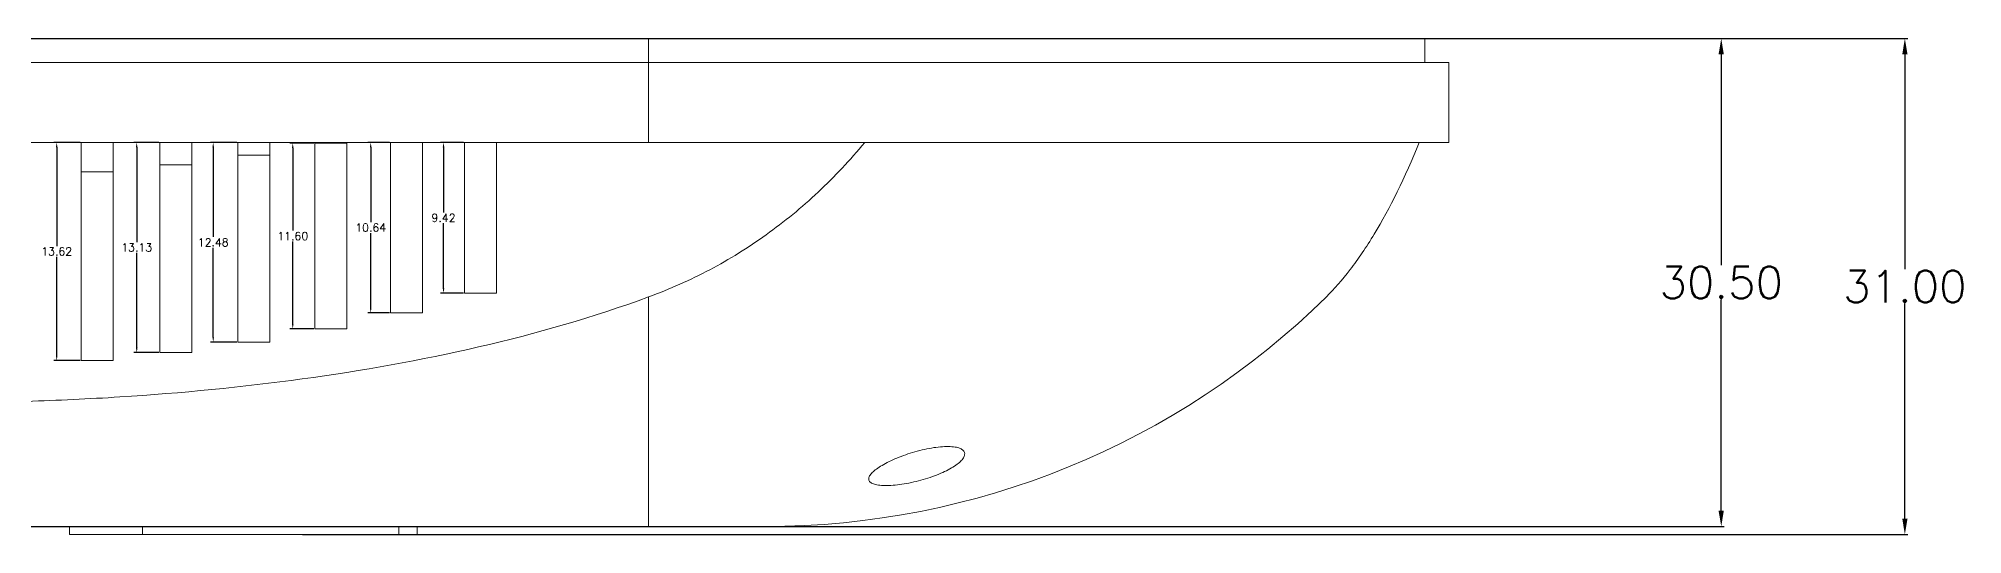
# Model space of a CAD drawing. Header units: inches. Extents: x 1813 to 4218, y 284 to 889.
# Drawn here: x 3021.3 to 3141.5, y 520.3 to 551.3 of the extents above; entities that cross this region are included whole.
import ezdxf

# ---------------------------------------------------------------- set-up
doc = ezdxf.new("R2010")
doc.units = ezdxf.units.IN
doc.header["$LTSCALE"] = 15
doc.styles.get("Standard").update_dxf_attribs({"font": 'txt', "bigfont": 'gbcbig.shx'})
doc.dimstyles.new('1', dxfattribs={"dimtxt": 0.5, "dimasz": 0.3, "dimexe": 0.18, "dimexo": 0.0625, "dimgap": 0.09, "dimtad": 0, "dimtih": 1, "dimtoh": 1, "dimzin": 0, "dimdsep": 46, "dimtxsty": 'Standard', "dimcen": 0, "dimadec": 0, "dimazin": 2, "dimtfac": 1, "dimtofl": 0, "dimtmove": 0, "dimatfit": 3, "dimfxl": 1, "dimtolj": 1, "dimtzin": 0, "dimarcsym": 0})
doc.dimstyles.new('2.5', dxfattribs={"dimtxt": 2, "dimasz": 1, "dimexe": 0.18, "dimexo": 0.0625, "dimgap": 0.09, "dimtad": 0, "dimtih": 1, "dimtoh": 1, "dimzin": 0, "dimdsep": 46, "dimtxsty": 'Standard', "dimcen": 1, "dimadec": 0, "dimazin": 2, "dimtfac": 1, "dimtofl": 0, "dimtmove": 0, "dimatfit": 3, "dimfxl": 1, "dimtolj": 1, "dimtzin": 0, "dimarcsym": 0})

# ---------------------------------------------------------------- blocks, each defined once
blk = doc.blocks.new('*D147')
at = {"color": 0, "lineweight": -2}
for p, q in [((3014.76, 551.34), (3126.65, 551.34)), ((3126.47, 550.34), (3126.47, 537.18)), ((3126.47, 521.84), (3126.47, 535)), ((3014.76, 520.84), (3126.65, 520.84))]:
    blk.add_line(p, q, dxfattribs=at)
at = {"color": 0}
for points in [[(3126.3, 550.34), (3126.63, 550.34), (3126.47, 551.34)], [(3126.3, 521.84), (3126.63, 521.84), (3126.47, 520.84)]]:
    blk.add_solid(points, dxfattribs=at)
at = {"layer": 'Defpoints', "color": 0}
for p in [(3014.7, 551.34), (3126.47, 551.34), (3014.7, 520.84)]:
    blk.add_point(p, dxfattribs=at)
at = {"color": 0, "insert": (3126.47, 536.09), "char_height": 2, "attachment_point": 5}
blk.add_mtext('\\A1;30.50', dxfattribs=at)
blk = doc.blocks.new('*D148')
at = {"color": 0, "lineweight": -2}
for p, q in [((3044.07, 551.34), (3138.12, 551.34)), ((3137.94, 550.34), (3137.94, 536.93)), ((3137.94, 521.34), (3137.94, 534.75)), ((3037.81, 520.34), (3138.12, 520.34))]:
    blk.add_line(p, q, dxfattribs=at)
at = {"color": 0}
for points in [[(3137.78, 550.34), (3138.11, 550.34), (3137.94, 551.34)], [(3137.78, 521.34), (3138.11, 521.34), (3137.94, 520.34)]]:
    blk.add_solid(points, dxfattribs=at)
at = {"layer": 'Defpoints', "color": 0}
for p in [(3044.01, 551.34), (3137.94, 551.34), (3037.75, 520.34)]:
    blk.add_point(p, dxfattribs=at)
at = {"color": 0, "insert": (3137.94, 535.84), "char_height": 2, "attachment_point": 5}
blk.add_mtext('\\A1;31.00', dxfattribs=at)
blk = doc.blocks.new('*D186')
at = {"color": 0, "lineweight": -2}
for p, q in [((3023.93, 544.84), (3022.28, 544.84)), ((3022.46, 544.54), (3022.46, 538.37)), ((3022.46, 531.52), (3022.46, 537.69)), ((3023.93, 531.22), (3022.28, 531.22))]:
    blk.add_line(p, q, dxfattribs=at)
at = {"color": 0}
for points in [[(3022.41, 544.54), (3022.51, 544.54), (3022.46, 544.84)], [(3022.41, 531.52), (3022.51, 531.52), (3022.46, 531.22)]]:
    blk.add_solid(points, dxfattribs=at)
at = {"layer": 'Defpoints', "color": 0}
for p in [(3022.46, 544.84), (3023.99, 544.84), (3023.99, 531.22)]:
    blk.add_point(p, dxfattribs=at)
at = {"color": 0, "insert": (3022.46, 538.03), "char_height": 0.5, "attachment_point": 5}
blk.add_mtext('\\A1;13.62', dxfattribs=at)
blk = doc.blocks.new('*D187')
at = {"color": 0, "lineweight": -2}
for p, q in [((3028.85, 544.84), (3027.28, 544.84)), ((3027.46, 544.54), (3027.46, 538.62)), ((3027.46, 532.01), (3027.46, 537.94)), ((3028.85, 531.71), (3027.28, 531.71))]:
    blk.add_line(p, q, dxfattribs=at)
at = {"color": 0}
for points in [[(3027.41, 544.54), (3027.51, 544.54), (3027.46, 544.84)], [(3027.41, 532.01), (3027.51, 532.01), (3027.46, 531.71)]]:
    blk.add_solid(points, dxfattribs=at)
at = {"layer": 'Defpoints', "color": 0}
for p in [(3027.46, 544.84), (3028.91, 544.84), (3028.91, 531.71)]:
    blk.add_point(p, dxfattribs=at)
at = {"color": 0, "insert": (3027.46, 538.28), "char_height": 0.5, "attachment_point": 5}
blk.add_mtext('\\A1;13.13', dxfattribs=at)
blk = doc.blocks.new('*D188')
at = {"color": 0, "lineweight": -2}
for p, q in [((3033.72, 544.84), (3032.06, 544.84)), ((3032.24, 544.54), (3032.24, 538.94)), ((3032.24, 532.67), (3032.24, 538.26)), ((3033.72, 532.37), (3032.06, 532.37))]:
    blk.add_line(p, q, dxfattribs=at)
at = {"color": 0}
for points in [[(3032.19, 544.54), (3032.29, 544.54), (3032.24, 544.84)], [(3032.19, 532.67), (3032.29, 532.67), (3032.24, 532.37)]]:
    blk.add_solid(points, dxfattribs=at)
at = {"layer": 'Defpoints', "color": 0}
for p in [(3032.24, 544.84), (3033.78, 544.84), (3033.78, 532.37)]:
    blk.add_point(p, dxfattribs=at)
at = {"color": 0, "insert": (3032.24, 538.6), "char_height": 0.5, "attachment_point": 5}
blk.add_mtext('\\A1;12.48', dxfattribs=at)
blk = doc.blocks.new('*D189')
at = {"color": 0, "lineweight": -2}
for p, q in [((3038.52, 544.79), (3037.03, 544.79)), ((3037.21, 544.49), (3037.21, 539.33)), ((3037.21, 533.49), (3037.21, 538.65)), ((3038.52, 533.19), (3037.03, 533.19))]:
    blk.add_line(p, q, dxfattribs=at)
at = {"color": 0}
for points in [[(3037.16, 544.49), (3037.26, 544.49), (3037.21, 544.79)], [(3037.16, 533.49), (3037.26, 533.49), (3037.21, 533.19)]]:
    blk.add_solid(points, dxfattribs=at)
at = {"layer": 'Defpoints', "color": 0}
for p in [(3037.21, 544.79), (3038.59, 544.79), (3038.59, 533.19)]:
    blk.add_point(p, dxfattribs=at)
at = {"color": 0, "insert": (3037.21, 538.99), "char_height": 0.5, "attachment_point": 5}
blk.add_mtext('\\A1;11.60', dxfattribs=at)
blk = doc.blocks.new('*D190')
at = {"color": 0, "lineweight": -2}
for p, q in [((3043.25, 544.84), (3041.9, 544.84)), ((3042.08, 544.54), (3042.08, 539.86)), ((3042.08, 534.5), (3042.08, 539.18)), ((3043.25, 534.2), (3041.9, 534.2))]:
    blk.add_line(p, q, dxfattribs=at)
at = {"color": 0}
for points in [[(3042.03, 544.54), (3042.13, 544.54), (3042.08, 544.84)], [(3042.03, 534.5), (3042.13, 534.5), (3042.08, 534.2)]]:
    blk.add_solid(points, dxfattribs=at)
at = {"layer": 'Defpoints', "color": 0}
for p in [(3042.08, 544.84), (3043.31, 544.84), (3043.31, 534.2)]:
    blk.add_point(p, dxfattribs=at)
at = {"color": 0, "insert": (3042.08, 539.52), "char_height": 0.5, "attachment_point": 5}
blk.add_mtext('\\A1;10.64', dxfattribs=at)
blk = doc.blocks.new('*D191')
at = {"color": 0, "lineweight": -2}
for p, q in [((3047.88, 544.84), (3046.45, 544.84)), ((3046.63, 544.54), (3046.63, 540.47)), ((3046.63, 535.72), (3046.63, 539.79)), ((3047.88, 535.42), (3046.45, 535.42))]:
    blk.add_line(p, q, dxfattribs=at)
at = {"color": 0}
for points in [[(3046.58, 544.54), (3046.68, 544.54), (3046.63, 544.84)], [(3046.58, 535.72), (3046.68, 535.72), (3046.63, 535.42)]]:
    blk.add_solid(points, dxfattribs=at)
at = {"layer": 'Defpoints', "color": 0}
for p in [(3046.63, 544.84), (3047.95, 544.84), (3047.95, 535.42)]:
    blk.add_point(p, dxfattribs=at)
at = {"color": 0, "insert": (3046.63, 540.13), "char_height": 0.5, "attachment_point": 5}
blk.add_mtext('\\A1;9.42', dxfattribs=at)

msp = doc.modelspace()

# ---------------------------------------------------------------- linework, layer by layer
at = {"color": 7, "linetype": 'Continuous', "lineweight": 15}
for p, q in [((2969.947, 551.34), (3059.447, 551.34)), ((3059.447, 551.34), (3059.447, 549.84)), ((3059.447, 551.34), (3107.947, 551.34)), ((3107.947, 551.34), (3107.947, 549.84)), ((2969.947, 549.84), (3059.447, 549.84)), ((3059.447, 549.84), (3059.447, 544.84)), ((3059.447, 549.84), (3109.447, 549.84)), ((3109.447, 549.84), (3109.447, 544.84)), ((3059.447, 544.84), (2969.947, 544.84)), ((3023.991, 531.216), (3023.991, 544.84)), ((3025.991, 544.84), (3025.991, 531.216)), ((3028.912, 531.712), (3028.912, 544.84)), ((3030.912, 544.84), (3030.912, 531.712)), ((3033.782, 532.365), (3033.782, 544.84)), ((3035.782, 544.84), (3035.782, 532.365)), ((3038.587, 533.189), (3038.587, 544.84)), ((3040.587, 544.84), (3040.587, 533.189)), ((3043.314, 534.201), (3043.314, 544.84)), ((3045.314, 544.84), (3045.314, 534.201)), ((3047.947, 535.42), (3047.947, 544.84)), ((3049.947, 544.84), (3049.947, 535.42)), ((3059.447, 544.84), (3072.947, 544.84)), ((3072.947, 544.84), (3107.59, 544.84)), ((3107.59, 544.84), (3109.447, 544.84)), ((3059.447, 520.84), (3059.447, 535.187)), ((3059.447, 520.84), (2969.947, 520.84)), ((3023.251, 520.84), (3023.251, 520.34)), ((3027.813, 520.34), (3027.813, 520.84)), ((3043.832, 520.34), (3043.832, 520.84)), ((3044.974, 520.34), (3044.974, 520.84)), ((3066.739, 520.84), (3059.447, 520.84)), ((3027.813, 520.34), (3023.251, 520.34)), ((3043.832, 520.34), (3027.813, 520.34)), ((3044.974, 520.34), (3043.832, 520.34))]:
    msp.add_line(p, q, dxfattribs=at)
msp.add_arc((3066.739, 570.84), 50, 270, 314.51601, dxfattribs=at)
at = {"color": 8, "linetype": 'Continuous', "lineweight": 15}
for points, knots in [([(3038.587, 544.79), (3038.891, 544.79), (3039.561, 544.79), (3040.23, 544.79), (3040.595, 544.79)], [0, 0, 0, 0, 0.4523592, 1, 1, 1, 1]), ([(3028.912, 543.453), (3029.227, 543.453), (3029.895, 543.453), (3030.561, 543.453), (3030.912, 543.453)], [0, 0, 0, 0, 0.4723493, 1, 1, 1, 1]), ([(3033.782, 544.04), (3034.09, 544.04), (3034.766, 544.04), (3035.439, 544.04), (3035.805, 544.04)], [0, 0, 0, 0, 0.4564196, 1, 1, 1, 1]), ([(3023.991, 543.016), (3024.315, 543.016), (3024.983, 543.016), (3025.649, 543.016), (3025.991, 543.016)], [0, 0, 0, 0, 0.4857954, 1, 1, 1, 1])]:
    msp.add_open_spline(points, degree=3, knots=knots, dxfattribs=at)
at = {"color": 7, "linetype": 'Continuous', "lineweight": 15}
for points, knots in [([(3059.447, 535.187), (3060.77, 535.673), (3062.042, 536.241), (3064.489, 537.538), (3065.665, 538.267), (3067.359, 539.479), (3067.911, 539.903), (3068.994, 540.791), (3069.525, 541.257), (3071.071, 542.707), (3072.04, 543.74), (3072.947, 544.84)], [0, 0, 0, 0, 0.25, 0.25, 0.5, 0.5, 0.625, 0.625, 0.75, 0.75, 1, 1, 1, 1]), ([(3107.59, 544.84), (3106.71, 542.643), (3105.764, 540.734), (3104.537, 538.705), (3104.289, 538.317), (3103.789, 537.579), (3103.538, 537.228), (3102.786, 536.243), (3102.287, 535.672), (3101.794, 535.187)], [0, 0, 0, 0, 0.5, 0.5, 0.625, 0.625, 0.75, 0.75, 1, 1, 1, 1]), ([(2969.947, 535.187), (2973.412, 533.917), (2976.966, 532.895), (2984.233, 531.215), (2987.947, 530.556), (2992.686, 529.914), (2993.64, 529.794), (2995.551, 529.573), (2996.507, 529.472), (2999.378, 529.194), (3001.295, 529.043), (3007.056, 528.684), (3010.91, 528.57), (3016.709, 528.572), (3018.646, 528.602), (3021.555, 528.693), (3022.525, 528.731), (3024.468, 528.823), (3025.439, 528.876), (3030.267, 529.183), (3034.067, 529.552), (3041.541, 530.573), (3045.216, 531.226), (3052.434, 532.897), (3055.978, 533.915), (3059.447, 535.187)], [0, 0, 0, 0, 0.125, 0.125, 0.25, 0.25, 0.28125, 0.28125, 0.3125, 0.3125, 0.375, 0.375, 0.5, 0.5, 0.5625, 0.5625, 0.59375, 0.59375, 0.625, 0.625, 0.75, 0.75, 0.875, 0.875, 1, 1, 1, 1]), ([(3078.286, 525.837), (3078.138, 525.844), (3077.978, 525.841), (3077.635, 525.818), (3077.449, 525.797), (3077.072, 525.74), (3076.878, 525.703), (3076.482, 525.615), (3076.284, 525.564), (3075.892, 525.452), (3075.696, 525.39), (3075.32, 525.258), (3075.138, 525.189), (3074.79, 525.045), (3074.623, 524.969), (3074.314, 524.818), (3074.171, 524.741), (3073.907, 524.587), (3073.788, 524.509), (3073.582, 524.358), (3073.494, 524.284), (3073.348, 524.138), (3073.293, 524.068), (3073.218, 523.935), (3073.198, 523.873), (3073.197, 523.755), (3073.216, 523.702), (3073.291, 523.607), (3073.349, 523.564), (3073.504, 523.494), (3073.6, 523.465), (3073.827, 523.423), (3073.96, 523.41), (3074.252, 523.398), (3074.412, 523.4), (3074.759, 523.42), (3074.942, 523.438), (3075.319, 523.488), (3075.517, 523.521), (3075.913, 523.599), (3076.112, 523.644), (3076.508, 523.747), (3076.705, 523.804), (3077.083, 523.925), (3077.268, 523.991), (3077.619, 524.128), (3077.784, 524.2), (3078.094, 524.347), (3078.239, 524.423), (3078.5, 524.576), (3078.617, 524.653), (3078.821, 524.807), (3078.91, 524.885), (3079.051, 525.035), (3079.105, 525.108), (3079.178, 525.249), (3079.197, 525.317), (3079.197, 525.443), (3079.179, 525.501), (3079.102, 525.607), (3079.044, 525.655), (3078.891, 525.734), (3078.796, 525.767), (3078.566, 525.815), (3078.434, 525.831), (3078.286, 525.837)], [0, 0, 0, 0, 0.03125, 0.03125, 0.0625, 0.0625, 0.09375, 0.09375, 0.125, 0.125, 0.15625, 0.15625, 0.1875, 0.1875, 0.21875, 0.21875, 0.25, 0.25, 0.28125, 0.28125, 0.3125, 0.3125, 0.34375, 0.34375, 0.375, 0.375, 0.40625, 0.40625, 0.4375, 0.4375, 0.46875, 0.46875, 0.5, 0.5, 0.53125, 0.53125, 0.5625, 0.5625, 0.59375, 0.59375, 0.625, 0.625, 0.65625, 0.65625, 0.6875, 0.6875, 0.71875, 0.71875, 0.75, 0.75, 0.78125, 0.78125, 0.8125, 0.8125, 0.84375, 0.84375, 0.875, 0.875, 0.90625, 0.90625, 0.9375, 0.9375, 0.96875, 0.96875, 1, 1, 1, 1])]:
    msp.add_open_spline(points, degree=3, knots=knots, dxfattribs=at)
for points in [[(3047.947, 535.42), (3048.614, 535.42), (3049.281, 535.42), (3049.947, 535.42)], [(3043.314, 534.201), (3043.981, 534.201), (3044.648, 534.201), (3045.314, 534.201)], [(3038.587, 533.189), (3039.254, 533.189), (3039.921, 533.189), (3040.587, 533.189)], [(3028.912, 531.712), (3029.578, 531.712), (3030.245, 531.712), (3030.912, 531.712)], [(3033.782, 532.365), (3034.448, 532.365), (3035.115, 532.365), (3035.782, 532.365)], [(3023.991, 531.216), (3024.658, 531.216), (3025.324, 531.216), (3025.991, 531.216)]]:
    msp.add_open_spline(points, degree=3, dxfattribs=at)

# ---------------------------------------------------------------- dimensions: what is measured, and where the dimension line sits
for base, p1, p2, dimstyle, picture, middle in [((3126.466, 551.34), (3014.697, 520.84), (3014.697, 551.34), '2.5', '*D147', (3126.466, 536.09)), ((3137.944, 551.34), (3037.75, 520.34), (3044.009, 551.34), '2.5', '*D148', (3137.944, 535.84)), ((3022.463, 544.84), (3023.991, 531.216), (3023.991, 544.84), '1', '*D186', (3022.463, 538.028)), ((3027.46, 544.84), (3028.912, 531.712), (3028.912, 544.84), '1', '*D187', (3027.46, 538.276)), ((3037.212, 544.79), (3038.587, 533.189), (3038.587, 544.79), '1', '*D189', (3037.212, 538.989)), ((3042.08, 544.84), (3043.314, 534.201), (3043.314, 544.84), '1', '*D190', (3042.08, 539.521)), ((3046.628, 544.84), (3047.947, 535.42), (3047.947, 544.84), '1', '*D191', (3046.628, 540.13))]:
    dim = msp.add_linear_dim(base=base, p1=p1, p2=p2, angle=90, dimstyle=dimstyle)
    dim.commit()
    dim.dimension.update_dxf_attribs({"geometry": picture, "text_midpoint": middle})
dim = msp.add_linear_dim(base=(3032.236938, 544.840164), p1=(3033.781556, 532.365163), p2=(3033.781556, 544.840164), angle=90, dimstyle='1')
dim.commit()
dim.dimension.update_dxf_attribs({"geometry": '*D188', "text_midpoint": (3032.236938, 538.602663), "dimtype": 160})

doc.saveas('drawing.dxf')
